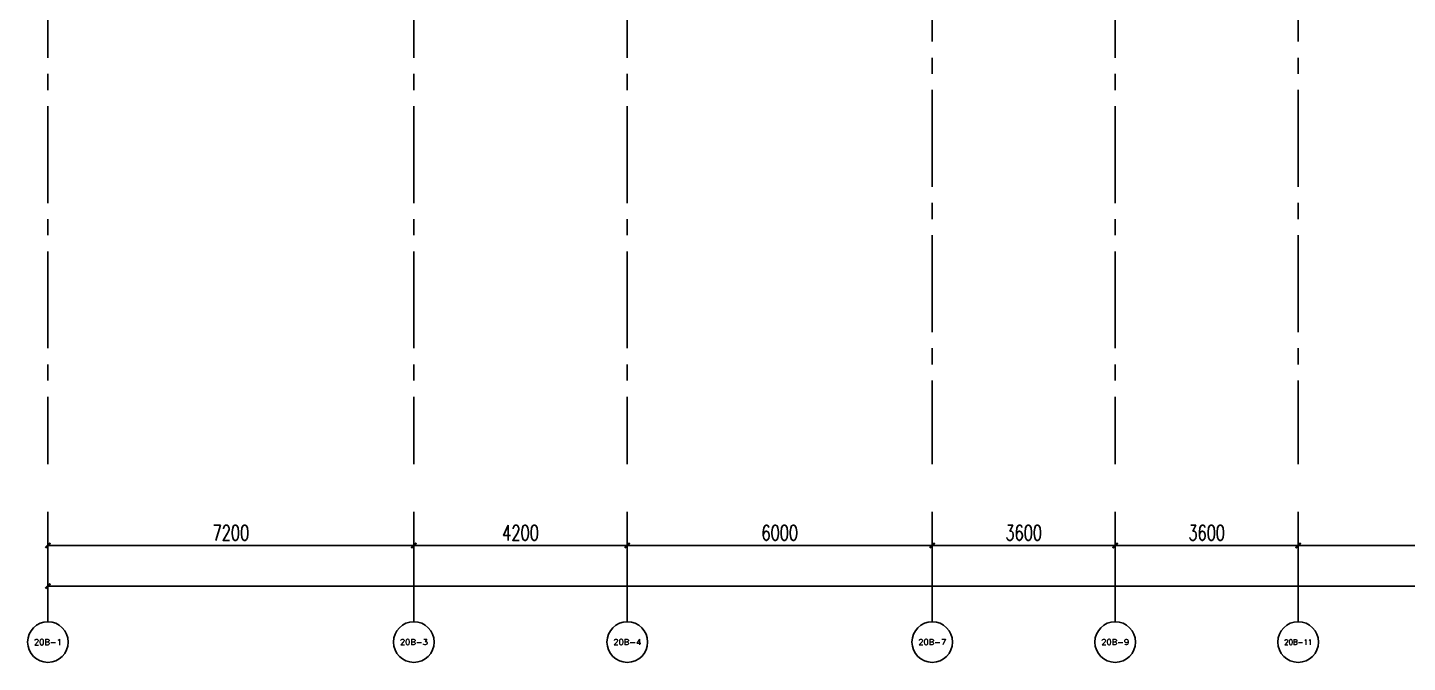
# Model space of a CAD drawing. Extents: x 296441 to 853063, y 459050 to 1117990.
# Drawn here: x 608298 to 635447, y 790563 to 803050 of the extents above; entities that cross this region are included whole.
import ezdxf
from ezdxf.enums import TextEntityAlignment as Align

# ---------------------------------------------------------------- set-up
doc = ezdxf.new("R2010")
doc.units = 0
doc.header["$LTSCALE"] = 1000
doc.linetypes.add('14-GRID$0$CENTER2', pattern=[28.575, 19.05, -3.175, 3.175, -3.175])
for name, color, linetype in [('14-GRID$0$G-GRID', 9, '14-GRID$0$CENTER2'), ('AXIS', 3, 'Continuous'), ('AXIS_TEXT', 7, 'Continuous'), ('G-GRID-IDEN', 4, 'Continuous'), ('G-GRID-TEXT', 33, 'Continuous'), ('PUB_DIM', 3, 'Continuous')]:
    doc.layers.add(name, color=color, linetype=linetype)
doc.styles.add('_TCH_AXIS', font='COMPLEX', dxfattribs={"bigfont": 'GBCBIG'})
doc.styles.add('_TCH_DIM_T3', font='SIMPLEX', dxfattribs={"width": 0.705882, "bigfont": 'GBCBIG'})
doc.styles.add('GOA_04_COMPLEX_1.00', font='complex.shx')
doc.dimstyles.new('_TCH_ARCH&&100', dxfattribs={"dimtxt": 297.5, "dimasz": 100, "dimexe": 250, "dimexo": 300, "dimgap": 100, "dimtad": 1, "dimdec": 0, "dimzin": 0, "dimdsep": 46, "dimtxsty": '_TCH_DIM_T3', "dimblk": 'ARCHTICK', "dimcen": 0.09, "dimclrt": 7, "dimazin": 2, "dimtfac": 1, "dimtdec": 0, "dimtix": 1, "dimtmove": 2, "dimatfit": 3, "dimfxl": 0, "dimtolj": 1, "dimtzin": 0, "dimarcsym": 0})

# ---------------------------------------------------------------- blocks, each defined once
blk = doc.blocks.new('_AXISO')
at = {"layer": 'G-GRID-IDEN'}
blk.add_circle((0, 0), 0.5, dxfattribs=at)
at = {"layer": 'G-GRID-TEXT', "style": 'GOA_04_COMPLEX_1.00', "width": 1.041667}
blk.add_attdef('A', text='', height=0.56, dxfattribs=at).set_placement((-0.25, -0.28), (0.25, -0.28), align=Align.FIT)
blk = doc.blocks.new('_ArchTick')
at = {"color": 0, "linetype": 'ByBlock', "const_width": 0.4}
blk.add_lwpolyline([(-0.5, -0.5), (0.5, 0.5)], dxfattribs=at)
blk = doc.blocks.new('*D1903')
at = {"layer": 'Defpoints', "color": 0, "transparency": 16777216}
for p in [(608698, 793663), (668098, 793663), (668098, 792063)]:
    blk.add_point(p, dxfattribs=at)
at = {"layer": 'PUB_DIM', "color": 0, "lineweight": -2, "transparency": 16777216}
for p, q in [((608698, 793363), (608698, 791813)), ((668098, 793363), (668098, 791813)), ((608698, 792063), (668098, 792063))]:
    blk.add_line(p, q, dxfattribs=at)
at = {"layer": 'PUB_DIM', "color": 0, "lineweight": -2, "transparency": 16777216, "xscale": 100, "yscale": 100, "zscale": 100, "rotation": 180}
blk.add_blockref('_ArchTick', (608698, 792063), dxfattribs=at)
at = {"layer": 'PUB_DIM', "color": 0, "lineweight": -2, "transparency": 16777216, "xscale": 100, "yscale": 100, "zscale": 100}
blk.add_blockref('_ArchTick', (668098, 792063), dxfattribs=at)
at = {"layer": 'PUB_DIM', "color": 7, "transparency": 16777216, "insert": (638398, 792312), "char_height": 297.5, "attachment_point": 5, "style": '_TCH_DIM_T3'}
blk.add_mtext('\\A1;59400', dxfattribs=at)
blk = doc.blocks.new('*D1904')
at = {"layer": 'Defpoints', "color": 0, "transparency": 16777216}
for p in [(608698, 793663), (615898, 793663), (615898, 792863)]:
    blk.add_point(p, dxfattribs=at)
at = {"layer": 'PUB_DIM', "color": 0, "lineweight": -2, "transparency": 16777216}
for p, q in [((608698, 793363), (608698, 792613)), ((615898, 793363), (615898, 792613)), ((608698, 792863), (615898, 792863))]:
    blk.add_line(p, q, dxfattribs=at)
at = {"layer": 'PUB_DIM', "color": 0, "lineweight": -2, "transparency": 16777216, "xscale": 100, "yscale": 100, "zscale": 100, "rotation": 180}
blk.add_blockref('_ArchTick', (608698, 792863), dxfattribs=at)
at = {"layer": 'PUB_DIM', "color": 0, "lineweight": -2, "transparency": 16777216, "xscale": 100, "yscale": 100, "zscale": 100}
blk.add_blockref('_ArchTick', (615898, 792863), dxfattribs=at)
at = {"layer": 'PUB_DIM', "color": 7, "transparency": 16777216, "insert": (612298, 793112), "char_height": 297.5, "attachment_point": 5, "style": '_TCH_DIM_T3'}
blk.add_mtext('\\A1;7200', dxfattribs=at)
blk = doc.blocks.new('*D1905')
at = {"layer": 'Defpoints', "color": 0, "transparency": 16777216}
for p in [(615898, 793663), (620098, 793663), (620098, 792863)]:
    blk.add_point(p, dxfattribs=at)
at = {"layer": 'PUB_DIM', "color": 0, "lineweight": -2, "transparency": 16777216}
for p, q in [((615898, 793363), (615898, 792613)), ((620098, 793363), (620098, 792613)), ((615898, 792863), (620098, 792863))]:
    blk.add_line(p, q, dxfattribs=at)
at = {"layer": 'PUB_DIM', "color": 0, "lineweight": -2, "transparency": 16777216, "xscale": 100, "yscale": 100, "zscale": 100, "rotation": 180}
blk.add_blockref('_ArchTick', (615898, 792863), dxfattribs=at)
at = {"layer": 'PUB_DIM', "color": 0, "lineweight": -2, "transparency": 16777216, "xscale": 100, "yscale": 100, "zscale": 100}
blk.add_blockref('_ArchTick', (620098, 792863), dxfattribs=at)
at = {"layer": 'PUB_DIM', "color": 7, "transparency": 16777216, "insert": (617998, 793112), "char_height": 297.5, "attachment_point": 5, "style": '_TCH_DIM_T3'}
blk.add_mtext('\\A1;4200', dxfattribs=at)
blk = doc.blocks.new('*D1906')
at = {"layer": 'Defpoints', "color": 0, "transparency": 16777216}
for p in [(620098, 793663), (626098, 793663), (626098, 792863)]:
    blk.add_point(p, dxfattribs=at)
at = {"layer": 'PUB_DIM', "color": 0, "lineweight": -2, "transparency": 16777216}
for p, q in [((620098, 793363), (620098, 792613)), ((626098, 793363), (626098, 792613)), ((620098, 792863), (626098, 792863))]:
    blk.add_line(p, q, dxfattribs=at)
at = {"layer": 'PUB_DIM', "color": 0, "lineweight": -2, "transparency": 16777216, "xscale": 100, "yscale": 100, "zscale": 100, "rotation": 180}
blk.add_blockref('_ArchTick', (620098, 792863), dxfattribs=at)
at = {"layer": 'PUB_DIM', "color": 0, "lineweight": -2, "transparency": 16777216, "xscale": 100, "yscale": 100, "zscale": 100}
blk.add_blockref('_ArchTick', (626098, 792863), dxfattribs=at)
at = {"layer": 'PUB_DIM', "color": 7, "transparency": 16777216, "insert": (623098, 793112), "char_height": 297.5, "attachment_point": 5, "style": '_TCH_DIM_T3'}
blk.add_mtext('\\A1;6000', dxfattribs=at)
blk = doc.blocks.new('*D1907')
at = {"layer": 'Defpoints', "color": 0, "transparency": 16777216}
for p in [(626098, 793663), (629698, 793663), (629698, 792863)]:
    blk.add_point(p, dxfattribs=at)
at = {"layer": 'PUB_DIM', "color": 0, "lineweight": -2, "transparency": 16777216}
for p, q in [((626098, 793363), (626098, 792613)), ((629698, 793363), (629698, 792613)), ((626098, 792863), (629698, 792863))]:
    blk.add_line(p, q, dxfattribs=at)
at = {"layer": 'PUB_DIM', "color": 0, "lineweight": -2, "transparency": 16777216, "xscale": 100, "yscale": 100, "zscale": 100, "rotation": 180}
blk.add_blockref('_ArchTick', (626098, 792863), dxfattribs=at)
at = {"layer": 'PUB_DIM', "color": 0, "lineweight": -2, "transparency": 16777216, "xscale": 100, "yscale": 100, "zscale": 100}
blk.add_blockref('_ArchTick', (629698, 792863), dxfattribs=at)
at = {"layer": 'PUB_DIM', "color": 7, "transparency": 16777216, "insert": (627898, 793112), "char_height": 297.5, "attachment_point": 5, "style": '_TCH_DIM_T3'}
blk.add_mtext('\\A1;3600', dxfattribs=at)
blk = doc.blocks.new('*D1908')
at = {"layer": 'Defpoints', "color": 0, "transparency": 16777216}
for p in [(629698, 793663), (633298, 793663), (633298, 792863)]:
    blk.add_point(p, dxfattribs=at)
at = {"layer": 'PUB_DIM', "color": 0, "lineweight": -2, "transparency": 16777216}
for p, q in [((629698, 793363), (629698, 792613)), ((633298, 793363), (633298, 792613)), ((629698, 792863), (633298, 792863))]:
    blk.add_line(p, q, dxfattribs=at)
at = {"layer": 'PUB_DIM', "color": 0, "lineweight": -2, "transparency": 16777216, "xscale": 100, "yscale": 100, "zscale": 100, "rotation": 180}
blk.add_blockref('_ArchTick', (629698, 792863), dxfattribs=at)
at = {"layer": 'PUB_DIM', "color": 0, "lineweight": -2, "transparency": 16777216, "xscale": 100, "yscale": 100, "zscale": 100}
blk.add_blockref('_ArchTick', (633298, 792863), dxfattribs=at)
at = {"layer": 'PUB_DIM', "color": 7, "transparency": 16777216, "insert": (631498, 793112), "char_height": 297.5, "attachment_point": 5, "style": '_TCH_DIM_T3'}
blk.add_mtext('\\A1;3600', dxfattribs=at)
blk = doc.blocks.new('*D1909')
at = {"layer": 'Defpoints', "color": 0, "transparency": 16777216}
for p in [(633298, 793663), (639298, 793663), (639298, 792863)]:
    blk.add_point(p, dxfattribs=at)
at = {"layer": 'PUB_DIM', "color": 0, "lineweight": -2, "transparency": 16777216}
for p, q in [((633298, 793363), (633298, 792613)), ((639298, 793363), (639298, 792613)), ((633298, 792863), (639298, 792863))]:
    blk.add_line(p, q, dxfattribs=at)
at = {"layer": 'PUB_DIM', "color": 0, "lineweight": -2, "transparency": 16777216, "xscale": 100, "yscale": 100, "zscale": 100, "rotation": 180}
blk.add_blockref('_ArchTick', (633298, 792863), dxfattribs=at)
at = {"layer": 'PUB_DIM', "color": 0, "lineweight": -2, "transparency": 16777216, "xscale": 100, "yscale": 100, "zscale": 100}
blk.add_blockref('_ArchTick', (639298, 792863), dxfattribs=at)
at = {"layer": 'PUB_DIM', "color": 7, "transparency": 16777216, "insert": (636298, 793112), "char_height": 297.5, "attachment_point": 5, "style": '_TCH_DIM_T3'}
blk.add_mtext('\\A1;6000', dxfattribs=at)

msp = doc.modelspace()

# ---------------------------------------------------------------- linework, layer by layer
at = {"layer": '14-GRID$0$G-GRID', "color": 8, "ltscale": 0.1}
for p, q in [((608698.5, 827221.5), (608698.5, 794463.1)), ((615898.5, 827221.5), (615898.5, 794463.1)), ((620098.5, 827221.5), (620098.5, 794463.1)), ((629698.5, 827221.5), (629698.5, 794463.1)), ((626098.5, 807537.8), (626098.5, 794463.1)), ((633298.5, 807537.8), (633298.5, 794463.1))]:
    msp.add_line(p, q, dxfattribs=at)
at = {"layer": 'AXIS'}
for p, q in [((608698.5, 793524.1), (608698.5, 791363.1)), ((615898.5, 793524.1), (615898.5, 791363.1)), ((620098.5, 793524.1), (620098.5, 791363.1)), ((626098.5, 793524.1), (626098.5, 791363.1)), ((629698.5, 793524.1), (629698.5, 791363.1)), ((633298.5, 793524.1), (633298.5, 791363.1))]:
    msp.add_line(p, q, dxfattribs=at)

# ---------------------------------------------------------------- block references
ref = msp.add_blockref('_AXISO', (608698.5, 790963.1), dxfattribs=dict(at, xscale=800, yscale=800, zscale=800))
ref.add_attrib('A', '20B-1', dxfattribs={"layer": 'AXIS_TEXT', "height": 118.49, "style": '_TCH_AXIS'}).set_placement((608424.8, 790903.8), (608972.1, 790903.8), align=Align.FIT)
ref = msp.add_blockref('_AXISO', (615898.5, 790963.1), dxfattribs=dict(at, xscale=800, yscale=800, zscale=800))
ref.add_attrib('A', '20B-3', dxfattribs={"layer": 'AXIS_TEXT', "height": 112.93, "style": '_TCH_AXIS'}).set_placement((615624.2, 790906.6), (616172.7, 790906.6), align=Align.FIT)
ref = msp.add_blockref('_AXISO', (620098.5, 790963.1), dxfattribs=dict(at, xscale=800, yscale=800, zscale=800))
ref.add_attrib('A', '20B-4', dxfattribs={"layer": 'AXIS_TEXT', "height": 110.84, "style": '_TCH_AXIS'}).set_placement((619824, 790907.7), (620372.9, 790907.7), align=Align.FIT)
ref = msp.add_blockref('_AXISO', (626098.5, 790963.1), dxfattribs=dict(at, xscale=800, yscale=800, zscale=800))
ref.add_attrib('A', '20B-7', dxfattribs={"layer": 'AXIS_TEXT', "height": 112.93, "style": '_TCH_AXIS'}).set_placement((625824.2, 790906.6), (626372.7, 790906.6), align=Align.FIT)
ref = msp.add_blockref('_AXISO', (629698.5, 790963.1), dxfattribs=dict(at, xscale=800, yscale=800, zscale=800))
ref.add_attrib('A', '20B-9', dxfattribs={"layer": 'AXIS_TEXT', "height": 112.93, "style": '_TCH_AXIS'}).set_placement((629424.2, 790906.6), (629972.7, 790906.6), align=Align.FIT)
ref = msp.add_blockref('_AXISO', (633298.5, 790963.1), dxfattribs=dict(at, xscale=800, yscale=800, zscale=800))
ref.add_attrib('A', '20B-11', dxfattribs={"layer": 'AXIS_TEXT', "height": 103.2, "style": '_TCH_AXIS'}).set_placement((633023.3, 790911.5), (633573.7, 790911.5), align=Align.FIT)

# ---------------------------------------------------------------- dimensions: what is measured, and where the dimension line sits
at = {"layer": 'PUB_DIM'}
for p1, p2, distance, picture, middle in [((608698.5, 793663.1), (668098.5, 793663.1), -1600, '*D1903', (638398.5, 792311.8)), ((608698.5, 793663.1), (615898.5, 793663.1), -800, '*D1904', (612298.5, 793111.8)), ((615898.5, 793663.1), (620098.5, 793663.1), -800, '*D1905', (617998.5, 793111.8)), ((620098.5, 793663.1), (626098.5, 793663.1), -800, '*D1906', (623098.5, 793111.8)), ((626098.5, 793663.1), (629698.5, 793663.1), -800, '*D1907', (627898.5, 793111.8)), ((629698.5, 793663.1), (633298.5, 793663.1), -800, '*D1908', (631498.5, 793111.8)), ((633298.5, 793663.1), (639298.5, 793663.1), -800, '*D1909', (636298.5, 793111.8))]:
    dim = msp.add_aligned_dim(p1=p1, p2=p2, distance=distance, dimstyle='_TCH_ARCH&&100', dxfattribs=at)
    dim.commit()
    dim.dimension.update_dxf_attribs({"geometry": picture, "text_midpoint": middle})

doc.saveas('drawing.dxf')
